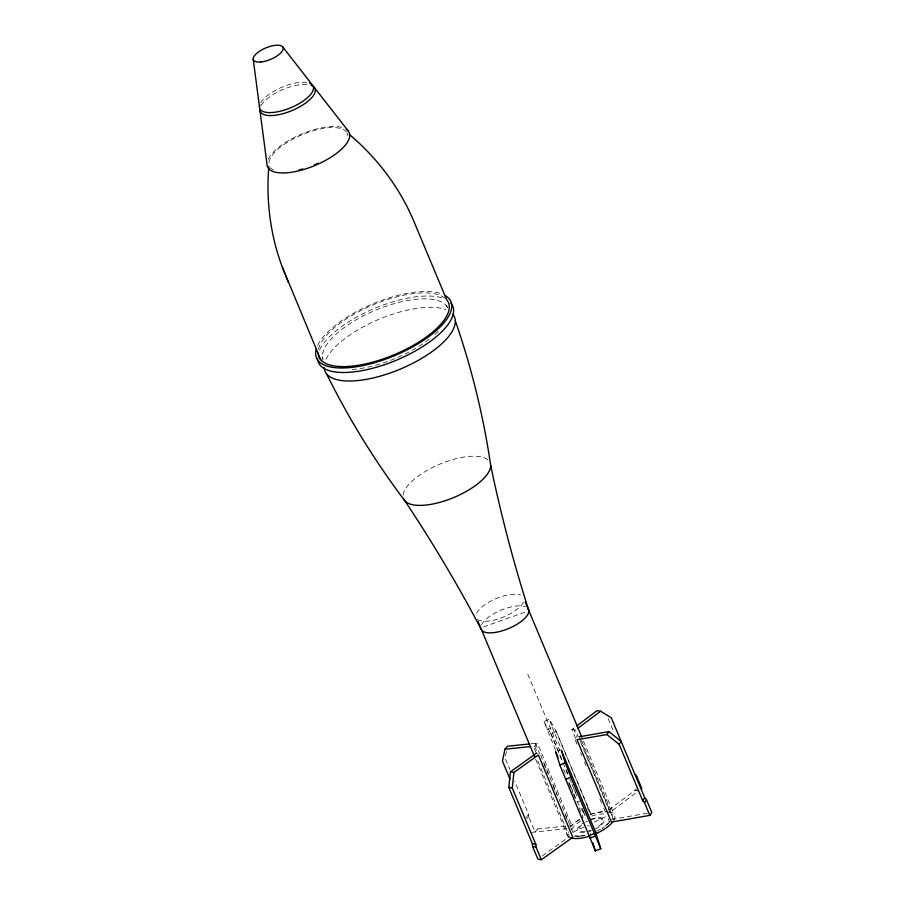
<?xml version="1.0" encoding="UTF-8"?>
<svg xmlns="http://www.w3.org/2000/svg" width="905" height="905" viewBox="0 0 905 905"><rect width="100%" height="100%" fill="white"/><g stroke="black" fill="none" stroke-linecap="round" stroke-linejoin="round"><path stroke-width="0.68" stroke-dasharray="4.53 3.39" d="M506.438 751.489L505.069 758.085L509.888 769.612M612.063 818.799L612.64 816.05L611.712 813.844L608.137 812.102M536.065 752.711L533.373 746.286L534.731 746.139L537.344 743.129L571.779 825.428L570.467 826.944L574.551 822.702L582.594 817.634M526.009 817.43L528.633 814.421L514.707 781.128M526.948 818.663L528.69 816.649L528.633 814.421M535.093 831.978L537.706 828.969M608.624 823.471L602.13 828.301M575.637 738.548L571.87 729.554L575.614 726.738M608.884 809.918L638.104 787.961M542.231 855.972L569.415 836.582L537.14 759.431M596.689 831.163L601.033 828.878M573.035 832.204L588.001 825.1M594.246 822.136L609.212 815.032M555.534 750.166L543.984 721.5L549.301 719.158L556.292 731.444L590.727 813.742L586.915 807.056M546.959 729.679L552.276 727.349L549.301 719.158M543.984 721.5L550.975 733.785L556.292 731.444M583.408 811.547L585.026 815.405L576.542 800.518L570.523 786.015L574.777 784.149M577.413 802.045L581.666 800.178M558.328 750.437L560.127 749.713M483.394 626.973L527.581 611.248M590.083 833.878L590.942 833.573M590.003 814.342L595.716 812.645L604.201 811.638M611.678 819.432L647.867 813.143M579.811 836.197L585.184 835.304M531.19 743.763L537.344 743.129M565.614 826.073L534.007 829.353L528.69 816.649M569.799 825.643L571.779 825.428M531.382 832.362L566.44 828.731M578.657 836.22L574.471 836.096M571.87 729.554L575.546 730.052L578.227 736.478M634.982 790.303L638.659 790.8L609.97 812.351L580.388 741.625M446.142 305.483L447.794 307.666M608.171 718.581L614.054 732.665M583.499 741.206L613.986 814.07M581.61 740.709L611.192 811.434M579.483 738.118L613.375 819.127M573.363 728.434L577.13 737.428M575.263 740.041L577.944 746.478M580.637 752.903L581.711 755.483M584.404 761.908L586.021 765.766M600.004 799.206L601.621 803.063M603.771 808.199L605.388 812.057M608.07 818.493L609.687 822.351M555.975 730.878L590.479 813.38M552.276 727.349L561.383 749.114M527.773 674.168L559.935 751.059M550.975 733.785L562.277 760.788M566.044 769.793L567.661 773.651M569.811 778.798L571.417 782.655M574.109 789.081L575.727 792.938M582.175 808.369L583.793 812.226M550.591 733.107L562.424 761.399M562.967 762.677L567.808 774.25M572.107 784.545L576.949 796.117M563.566 769.374L566.236 775.777M568.917 782.18L570.523 786.015M568.838 783.311L572.842 792.667M573.385 793.957L576.078 800.382M579.053 807.746L583.069 817.102M540.613 755.053L573.962 834.783M535.364 743.333L539.674 753.627M543.973 763.911L548.272 774.194M553.113 785.778L556.88 794.771M565.489 815.348L568.182 821.785M534.731 746.139L537.955 753.854M535.669 759.25L567.786 836.016M568.419 831.774L568.702 832.487M322.542 356.694L322.938 359.398A67.479 26.041 -22.7 0 1 376.073 310.008A67.479 26.041 -22.7 0 1 447.647 307.791M481.483 624.903A25.736 9.932 -22.7 0 1 501.212 610.094A25.736 9.932 -22.7 0 1 525.42 606.701M260.753 102.751A28.915 11.154 -22.7 0 1 282.439 87.027A28.915 11.154 -22.7 0 1 308.673 82.898M273.378 169.902A42.207 16.29 -22.7 0 1 270.505 167.719M268.989 162.617A42.207 16.29 -22.7 0 1 303.718 134.031A42.207 16.29 -22.7 0 1 346.276 131.723M346.909 132.605A42.207 16.29 -22.7 0 1 347.825 135.682M318.492 349.183A70.205 27.093 -22.7 0 1 376.661 303.367A70.205 27.093 -22.7 0 1 445.86 298.91M326.026 359.33A70.205 27.093 -22.7 0 1 379.84 318.933A70.205 27.093 -22.7 0 1 445.86 309.68M317.621 345.495A72.83 28.1 -22.7 0 1 373.437 303.582A72.83 28.1 -22.7 0 1 441.934 293.978M438.269 331.275A67.479 26.041 -22.7 0 1 434.343 334.997M429.128 339.296A67.479 26.041 -22.7 0 1 350.948 369.557M319.499 349.986A72.83 28.1 -22.7 0 1 375.326 308.085A72.83 28.1 -22.7 0 1 443.812 298.48M403.132 495.114A46.868 18.089 -22.7 0 1 441.697 463.383A46.868 18.089 -22.7 0 1 488.949 460.815M590.614 819.285A14.186 5.475 -22.7 0 1 603.997 819.613A14.186 5.475 -22.7 0 1 594.574 829.387M591.157 830.813A14.186 5.475 -22.7 0 1 588.85 831.548M584.494 832.396A14.186 5.475 -22.7 0 1 584.019 822.407M590.637 819.896A12.67 4.887 -22.7 0 1 602.255 819.647A12.67 4.887 -22.7 0 1 597.017 827.396M591.123 830.19A12.67 4.887 -22.7 0 1 588.058 831.107M585.173 831.605A12.67 4.887 -22.7 0 1 582.345 824.387M585.659 822.159A12.67 4.887 -22.7 0 1 587.583 821.163M261.16 105.466A29.661 11.448 -22.7 0 1 283.412 89.335A29.661 11.448 -22.7 0 1 310.325 85.093M268.231 159.291A44.266 17.082 -22.7 0 1 301.094 134.257A44.266 17.082 -22.7 0 1 342.622 127.582M609.608 821.367A21.166 8.168 -22.7 0 1 602.198 828.29M584.913 835.451A21.166 8.168 -22.7 0 1 581.349 836.016M579.879 836.13A21.166 8.168 -22.7 0 1 574.913 835.745M571.677 829.625A21.166 8.168 -22.7 0 1 580.648 821.118M591.768 816.005A21.166 8.168 -22.7 0 1 604.585 813.991M589.438 826.208A2.229 0.86 -22.7 0 1 588.793 825.79M608.986 811.762A25.736 9.932 -22.7 0 1 611.95 822.86M569.302 837.227A25.736 9.932 -22.7 0 1 567.537 830.609M569.811 827.227A25.736 9.932 -22.7 0 1 582.99 817.747M590.388 814.591A25.736 9.932 -22.7 0 1 607.538 811.604M523.339 602.176A25.736 9.932 -22.7 0 1 501.517 617.81A25.736 9.932 -22.7 0 1 477.557 619.359M476.63 613.296A25.736 9.932 -22.7 0 1 496.359 598.488A25.736 9.932 -22.7 0 1 520.556 595.094"/><path stroke-width="1.36" d="M268.83 166.463C265.787 202.901 270.98 240.063 284.985 273.898M510.42 771.807L513.893 772.451L538.385 754.974L572.808 837.283L541.314 859.75L537.853 859.105L532.536 846.413L532.366 843.743L508.802 787.407L510.42 771.807L536.608 753.13M541.314 859.75L536.009 847.057L535.839 844.388L512.275 788.051L513.893 772.451M529.798 743.91L507.547 746.218L504.922 749.227L502.445 761.094L509.945 779.024M606.927 734.555L608.907 731.625L621.147 741.444L619.167 744.363L642.731 800.699L644.507 802.69L649.824 815.382L611.407 822.057L576.971 739.747L606.927 734.555L619.167 744.363M642.731 800.699L644.711 797.769L611.294 717.801L600.637 711.194L596.972 710.697L576.734 725.9M644.507 802.69L646.498 799.771L644.711 797.769M649.824 815.382L651.804 812.464L646.498 799.771M577.854 728.31L600.637 711.194M595.456 831.661L600.762 848.72L595.366 850.892L559.822 764.985L565.206 762.825L561.292 750.222L595.728 832.521M565.478 779.341L570.874 777.169L600.762 848.72M589.042 835.666L594.438 833.505M590.06 838.188L595.445 836.028M578.951 736.828L608.907 731.625M504.922 749.227L530.669 746.557M508.802 787.407L512.275 788.051M532.366 843.743L535.839 844.388M532.536 846.413L536.009 847.057M349.307 134.438C377.453 158.058 400.134 188.217 414.241 222.2L446.708 299.815A70.205 27.093 -22.7 0 1 393.585 354.986A70.205 27.093 -22.7 0 1 318.108 353.097M634.858 774.137L636.464 775.755L641.769 788.459M282.609 46.789L312.463 85.093M314.216 87.344L348.12 130.84M326.716 374.093C348.73 418.642 374.896 461.12 404.818 500.782C432.692 542.581 458.371 585.84 481.743 630.321A25.736 9.932 -22.7 0 0 511.54 627.233A25.736 9.932 -22.7 0 0 527.932 608.364M525.262 601.972L581.87 737.292M555.919 752.451L558.068 757.587M477.976 621.316L534.584 756.648M282.405 267.326L320.687 359.692M565.206 762.825L570.874 777.169M285.641 275.482L288.22 282.066M455.317 320.811C471.562 367.702 483.44 416.108 490.668 465.215C500.861 514.357 513.633 562.967 528.882 610.784M592.809 842.646L595.366 850.892M555.636 751.523L559.822 764.985M253.196 58.983L259.497 107.039M309.623 83.215A28.915 11.154 -22.7 0 1 291.738 107.322A28.915 11.154 -22.7 0 1 259.814 104.844M445.509 295.72A72.83 28.1 -22.7 0 1 393.958 355.925A72.83 28.1 -22.7 0 1 316.207 349.296M490.668 465.215A46.868 18.089 -22.7 0 1 450.633 498.779A46.868 18.089 -22.7 0 1 403.596 498.734M311.309 85.421A29.661 11.448 -22.7 0 1 295.313 109.086A29.661 11.448 -22.7 0 1 259.871 109.867L267.032 164.439A44.266 17.082 -22.7 0 0 317.282 164.484A44.266 17.082 -22.7 0 0 346.276 129.234M450.939 303.198A72.83 28.1 -22.7 0 1 395.836 360.428A72.83 28.1 -22.7 0 1 317.542 358.471M452.738 314.227A70.205 27.093 -22.7 0 1 399.614 369.387A70.205 27.093 -22.7 0 1 324.137 367.509M318.141 163.228A42.207 16.29 -22.7 0 1 314.34 164.891M302.756 168.93A42.207 16.29 -22.7 0 1 298.955 169.914M611.95 822.86A25.736 9.932 -22.7 0 1 595.139 834.037M590.128 835.937A25.736 9.932 -22.7 0 1 570.308 837.691M260.957 61.959A16.064 6.199 -22.7 0 0 283.208 48.304A16.064 6.199 -22.7 0 0 260.436 50.657A16.064 6.199 -22.7 0 0 260.957 61.959"/></g></svg>
